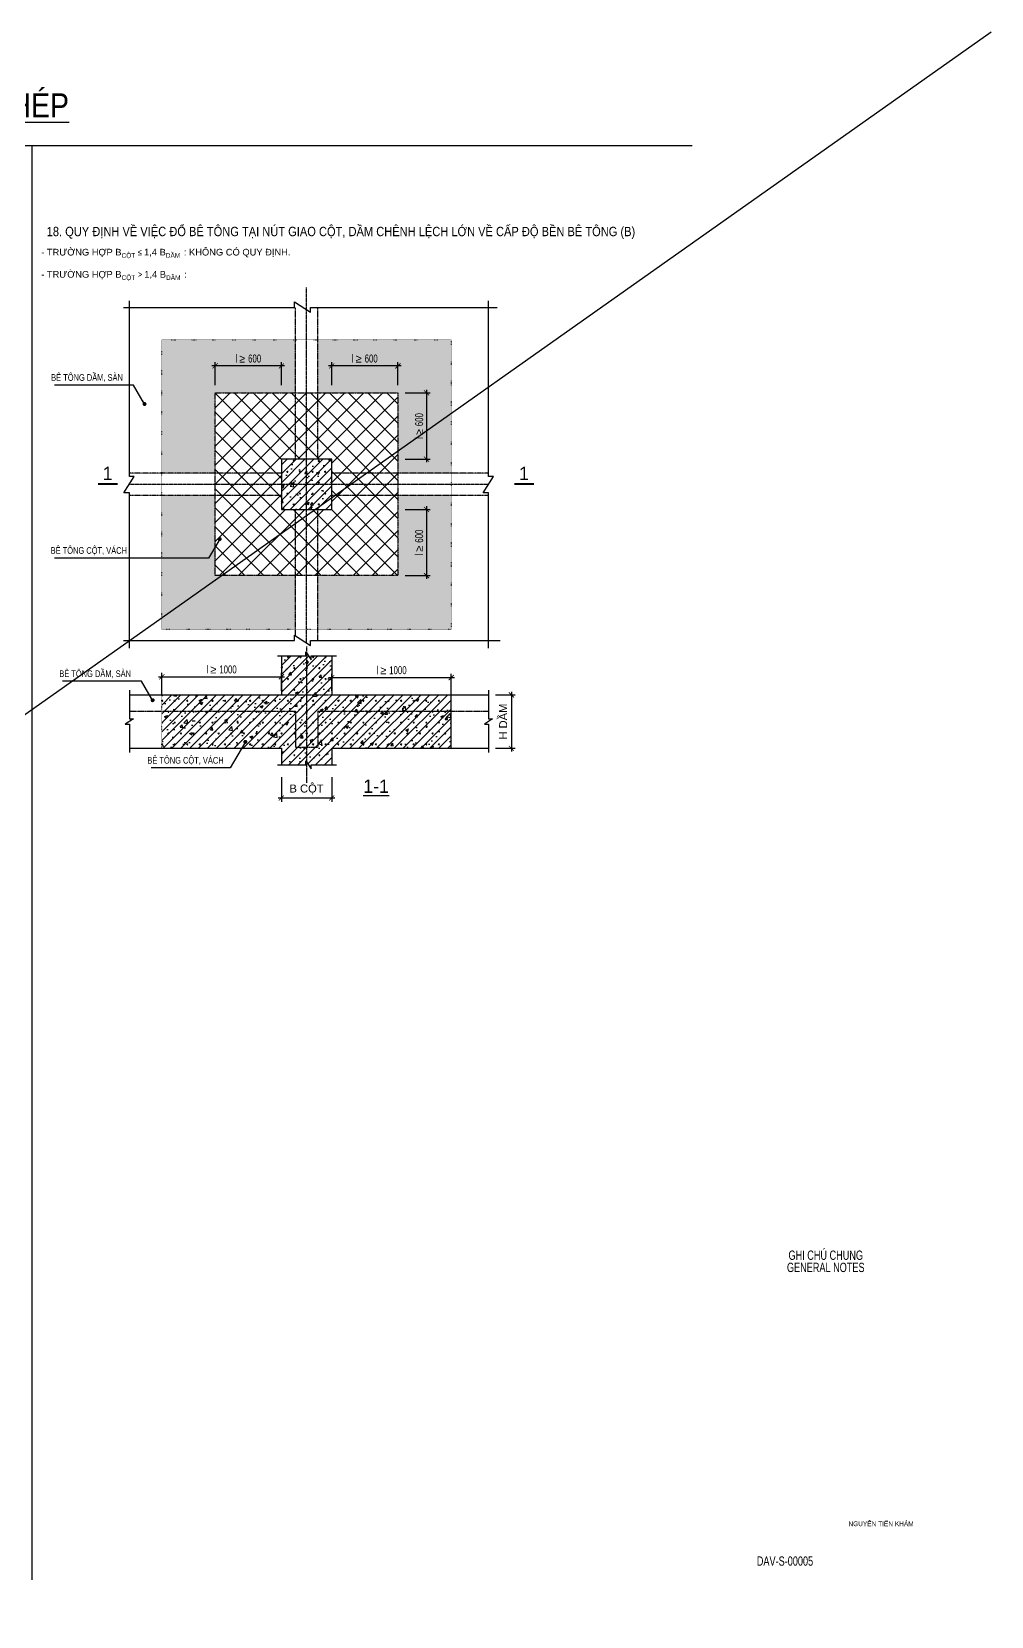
# Model space of a CAD drawing. Header units: millimetres. Extents: x -241424 to 696054, y -125618 to 93710.
# Drawn here: x 249154 to 285126, y -3 to 59397 of the extents above; entities that cross this region are included whole.
import ezdxf
from ezdxf.enums import TextEntityAlignment as Align

# ---------------------------------------------------------------- set-up
doc = ezdxf.new("R2010")
doc.units = ezdxf.units.MM
doc.header["$LTSCALE"] = 7
doc.header["$PDMODE"] = 3
for name, pattern in [('CENTER2', [1.125, 0.75, -0.125, 0.125, -0.125]), ('DOT', [0.25, 0, -0.25]), ('HIDDEN', [0.375, 0.25, -0.125])]:
    doc.linetypes.add(name, pattern=pattern)
doc.layers.get('0').update_dxf_attribs({"linetype": 'CONTINUOUS'})
doc.layers.get('Defpoints').update_dxf_attribs({"color": 6, "linetype": 'CONTINUOUS'})
for name, color, linetype in [('CDC -TEXT KHUNG', 7, 'CONTINUOUS'), ('CDC_01_AXIS', 160, 'CENTER2'), ('CDC_02_DIM', 1, 'CONTINUOUS'), ('CDC_03_BORDER', 3, 'CONTINUOUS'), ('CDC_04_HIDDEN', 8, 'HIDDEN'), ('CDC_06_TEXT', 2, 'CONTINUOUS'), ('CDC_09_COLUMN', 4, 'CONTINUOUS'), ('CDC_10_HATCH', 251, 'CONTINUOUS'), ('CDC_11_NOTE', 8, 'CONTINUOUS')]:
    doc.layers.add(name, color=color, linetype=linetype)
doc.layers.add('KCS_Plotter', color=11, linetype='CONTINUOUS', plot=False)
doc.styles.add('ARIAL', font='arial.ttf')
doc.styles.add('AVANTH-KT', font='')
doc.styles.add('BIGTEXT', font='arial.ttf', dxfattribs={"width": 0.7})
doc.styles.add('KCS_SMTEXT', font='arial.ttf', dxfattribs={"width": 0.7})
doc.styles.add('KT CDC', font='arial.ttf', dxfattribs={"width": 0.85, "height": 200})
doc.styles.add('SMTEXT', font='arial.ttf', dxfattribs={"width": 0.75})
doc.styles.add('VNAVANTH', font='', dxfattribs={"width": 0.95})
doc.styles.get('AVANTH-KT').set_extended_font_data('.VnAvantH')
doc.styles.get('VNAVANTH').set_extended_font_data('.VnAvantH')
doc.dimstyles.new('Copy of KCS_DIM100', dxfattribs={"dimscale": 4.8, "dimtxt": 62.5, "dimasz": 40, "dimexe": 30, "dimexo": 0, "dimgap": 25, "dimtad": 1, "dimdec": 0, "dimzin": 13, "dimdsep": 46, "dimtxsty": 'KCS_SMTEXT', "dimblk": 'ARCHTICK', "dimcen": 0, "dimdle": 25, "dimclrd": 1, "dimclre": 1, "dimclrt": 2, "dimadec": 0, "dimazin": 0, "dimtfac": 1, "dimtdec": 0, "dimtix": 1, "dimtmove": 2, "dimatfit": 3, "dimfxl": 1, "dimtolj": 1, "dimtzin": 13, "dimarcsym": 0})
doc.dimstyles.new('DIM1-25', dxfattribs={"dimscale": 1.2, "dimtxt": 250, "dimasz": 125, "dimexe": 125, "dimexo": 0.06, "dimgap": 100, "dimtad": 1, "dimdec": 0, "dimzin": 0, "dimdsep": 46, "dimtxsty": 'ARIAL', "dimblk": 'ARCHTICK', "dimcen": 100, "dimdle": 125, "dimclrd": 256, "dimclre": 1, "dimclrt": 2, "dimadec": 0, "dimazin": 0, "dimtfac": 1, "dimtdec": 0, "dimtix": 1, "dimtmove": 2, "dimatfit": 0, "dimfxl": 1, "dimtolj": 1, "dimtzin": 0, "dimarcsym": 0})

# ---------------------------------------------------------------- blocks, each defined once
blk = doc.blocks.new('_ArchTick')
at = {"color": 0, "linetype": 'ByBlock', "const_width": 0.15}
blk.add_lwpolyline([(-0.5, -0.5), (0.5, 0.5)], dxfattribs=at)
blk = doc.blocks.new('*D738')
at = {"layer": 'CDC_02_DIM', "color": 1, "lineweight": -2, "transparency": 16777216}
for p, q in [((263953, 41609), (263953, 38887)), ((263149, 41489), (264097, 41489)), ((263149, 39007), (264097, 39007))]:
    blk.add_line(p, q, dxfattribs=at)
at = {"layer": 'Defpoints', "color": 0, "transparency": 16777216}
for p in [(263149, 41489), (263149, 39007), (263953, 39007)]:
    blk.add_point(p, dxfattribs=at)
at = {"layer": 'CDC_02_DIM', "color": 1, "lineweight": -2, "transparency": 16777216, "xscale": 192, "yscale": 192, "zscale": 192}
for p, rotation in [((263953, 41489), 90), ((263953, 39007), 270)]:
    blk.add_blockref('_ArchTick', p, dxfattribs=dict(at, rotation=rotation))
at = {"layer": 'CDC_02_DIM', "color": 2, "transparency": 16777216, "insert": (263680, 40248), "char_height": 300, "attachment_point": 5, "rotation": 90, "style": 'KCS_SMTEXT'}
blk.add_mtext('\\A1;l {\\fSymbol|b0|i0|c2|p18;\\W1;³ }600', dxfattribs=at)
blk = doc.blocks.new('*D739')
at = {"layer": 'CDC_02_DIM', "color": 1, "lineweight": -2, "transparency": 16777216}
for p, q in [((263149, 45857), (264097, 45857)), ((263953, 45977), (263953, 43255)), ((263149, 43375), (264097, 43375))]:
    blk.add_line(p, q, dxfattribs=at)
at = {"layer": 'Defpoints', "color": 0, "transparency": 16777216}
for p in [(263149, 45857), (263149, 43375), (263953, 43375)]:
    blk.add_point(p, dxfattribs=at)
at = {"layer": 'CDC_02_DIM', "color": 1, "lineweight": -2, "transparency": 16777216, "xscale": 192, "yscale": 192, "zscale": 192}
for p, rotation in [((263953, 45857), 90), ((263953, 43375), 270)]:
    blk.add_blockref('_ArchTick', p, dxfattribs=dict(at, rotation=rotation))
at = {"layer": 'CDC_02_DIM', "color": 2, "transparency": 16777216, "insert": (263680, 44616), "char_height": 300, "attachment_point": 5, "rotation": 90, "style": 'KCS_SMTEXT'}
blk.add_mtext('\\A1;l {\\fSymbol|b0|i0|c2|p18;\\W1;³ }600', dxfattribs=at)
blk = doc.blocks.new('*D740')
at = {"layer": 'CDC_02_DIM', "color": 1, "lineweight": -2, "transparency": 16777216}
for p, q in [((256032, 46149), (256032, 47014)), ((258514, 46149), (258514, 47014)), ((258634, 46870), (255912, 46870))]:
    blk.add_line(p, q, dxfattribs=at)
at = {"layer": 'Defpoints', "color": 0, "transparency": 16777216}
for p in [(256032, 46870), (256032, 46149), (258514, 46149)]:
    blk.add_point(p, dxfattribs=at)
at = {"layer": 'CDC_02_DIM', "color": 1, "lineweight": -2, "transparency": 16777216, "xscale": 192, "yscale": 192, "zscale": 192, "rotation": 180}
blk.add_blockref('_ArchTick', (256032, 46870), dxfattribs=at)
at = {"layer": 'CDC_02_DIM', "color": 1, "lineweight": -2, "transparency": 16777216, "xscale": 192, "yscale": 192, "zscale": 192}
blk.add_blockref('_ArchTick', (258514, 46870), dxfattribs=at)
at = {"layer": 'CDC_02_DIM', "color": 2, "transparency": 16777216, "insert": (257273, 47144), "char_height": 300, "attachment_point": 5, "style": 'KCS_SMTEXT'}
blk.add_mtext('\\A1;l {\\fSymbol|b0|i0|c2|p18;\\W1;³ }600', dxfattribs=at)
blk = doc.blocks.new('*D741')
at = {"layer": 'CDC_02_DIM', "color": 1, "lineweight": -2, "transparency": 16777216}
for p, q in [((260400, 46149), (260400, 47014)), ((262882, 46149), (262882, 47014)), ((263002, 46870), (260280, 46870))]:
    blk.add_line(p, q, dxfattribs=at)
at = {"layer": 'Defpoints', "color": 0, "transparency": 16777216}
for p in [(260400, 46870), (260400, 46149), (262882, 46149)]:
    blk.add_point(p, dxfattribs=at)
at = {"layer": 'CDC_02_DIM', "color": 1, "lineweight": -2, "transparency": 16777216, "xscale": 192, "yscale": 192, "zscale": 192, "rotation": 180}
blk.add_blockref('_ArchTick', (260400, 46870), dxfattribs=at)
at = {"layer": 'CDC_02_DIM', "color": 1, "lineweight": -2, "transparency": 16777216, "xscale": 192, "yscale": 192, "zscale": 192}
blk.add_blockref('_ArchTick', (262882, 46870), dxfattribs=at)
at = {"layer": 'CDC_02_DIM', "color": 2, "transparency": 16777216, "insert": (261641, 47144), "char_height": 300, "attachment_point": 5, "style": 'KCS_SMTEXT'}
blk.add_mtext('\\A1;l {\\fSymbol|b0|i0|c2|p18;\\W1;³ }600', dxfattribs=at)
blk = doc.blocks.new('*D734')
at = {"layer": 'CDC_02_DIM', "color": 1, "lineweight": -2, "transparency": 16777216}
for p, q in [((260280, 35188), (265003, 35188)), ((260400, 34691), (260400, 35332)), ((264883, 34537), (264883, 35332))]:
    blk.add_line(p, q, dxfattribs=at)
at = {"layer": 'Defpoints', "color": 0, "transparency": 16777216}
for p in [(264883, 35188), (260400, 34691), (264883, 34537)]:
    blk.add_point(p, dxfattribs=at)
at = {"layer": 'CDC_02_DIM', "color": 1, "lineweight": -2, "transparency": 16777216, "xscale": 192, "yscale": 192, "zscale": 192, "rotation": 180}
blk.add_blockref('_ArchTick', (260400, 35188), dxfattribs=at)
at = {"layer": 'CDC_02_DIM', "color": 1, "lineweight": -2, "transparency": 16777216, "xscale": 192, "yscale": 192, "zscale": 192}
blk.add_blockref('_ArchTick', (264883, 35188), dxfattribs=at)
at = {"layer": 'CDC_02_DIM', "color": 2, "transparency": 16777216, "insert": (262642, 35461), "char_height": 300, "attachment_point": 5, "style": 'KCS_SMTEXT'}
blk.add_mtext('\\A1;l {\\fSymbol|b0|i0|c2|p18;\\W1;³ }1000', dxfattribs=at)
blk = doc.blocks.new('*D735')
at = {"layer": 'CDC_02_DIM', "color": 1, "lineweight": -2, "transparency": 16777216}
for p, q in [((253911, 35216), (258634, 35216)), ((254031, 34537), (254031, 35360)), ((258514, 34691), (258514, 35360))]:
    blk.add_line(p, q, dxfattribs=at)
at = {"layer": 'Defpoints', "color": 0, "transparency": 16777216}
for p in [(258514, 35216), (254031, 34537), (258514, 34691)]:
    blk.add_point(p, dxfattribs=at)
at = {"layer": 'CDC_02_DIM', "color": 1, "lineweight": -2, "transparency": 16777216, "xscale": 192, "yscale": 192, "zscale": 192, "rotation": 180}
blk.add_blockref('_ArchTick', (254031, 35216), dxfattribs=at)
at = {"layer": 'CDC_02_DIM', "color": 1, "lineweight": -2, "transparency": 16777216, "xscale": 192, "yscale": 192, "zscale": 192}
blk.add_blockref('_ArchTick', (258514, 35216), dxfattribs=at)
at = {"layer": 'CDC_02_DIM', "color": 2, "transparency": 16777216, "insert": (256273, 35489), "char_height": 300, "attachment_point": 5, "style": 'KCS_SMTEXT'}
blk.add_mtext('\\A1;l {\\fSymbol|b0|i0|c2|p18;\\W1;³ }1000', dxfattribs=at)
blk = doc.blocks.new('*D736')
at = {"layer": 'CDC_02_DIM', "color": 1, "lineweight": -2, "transparency": 16777216}
for p, q in [((258514, 31457), (258514, 30529)), ((260400, 31457), (260400, 30529)), ((258394, 30673), (260520, 30673))]:
    blk.add_line(p, q, dxfattribs=at)
at = {"layer": 'Defpoints', "color": 0, "transparency": 16777216}
for p in [(258514, 31457), (260400, 31457), (260400, 30673)]:
    blk.add_point(p, dxfattribs=at)
at = {"layer": 'CDC_02_DIM', "color": 1, "lineweight": -2, "transparency": 16777216, "xscale": 192, "yscale": 192, "zscale": 192, "rotation": 180}
blk.add_blockref('_ArchTick', (258514, 30673), dxfattribs=at)
at = {"layer": 'CDC_02_DIM', "color": 1, "lineweight": -2, "transparency": 16777216, "xscale": 192, "yscale": 192, "zscale": 192}
blk.add_blockref('_ArchTick', (260400, 30673), dxfattribs=at)
at = {"layer": 'CDC_02_DIM', "color": 2, "transparency": 16777216, "insert": (259457, 30994), "char_height": 300, "attachment_point": 5, "style": 'KCS_SMTEXT'}
blk.add_mtext('\\A1;{\\W1;B CỘT}', dxfattribs=at)
blk = doc.blocks.new('*D737')
at = {"layer": 'CDC_02_DIM', "color": 1, "lineweight": -2, "transparency": 16777216}
for p, q in [((266539, 34537), (267279, 34537)), ((267135, 34657), (267135, 32416)), ((266539, 32536), (267279, 32536))]:
    blk.add_line(p, q, dxfattribs=at)
at = {"layer": 'Defpoints', "color": 0, "transparency": 16777216}
for p in [(266539, 34537), (266539, 32536), (267135, 32536)]:
    blk.add_point(p, dxfattribs=at)
at = {"layer": 'CDC_02_DIM', "color": 1, "lineweight": -2, "transparency": 16777216, "xscale": 192, "yscale": 192, "zscale": 192}
for p, rotation in [((267135, 34537), 90), ((267135, 32536), 270)]:
    blk.add_blockref('_ArchTick', p, dxfattribs=dict(at, rotation=rotation))
at = {"layer": 'CDC_02_DIM', "color": 2, "transparency": 16777216, "insert": (266827, 33536), "char_height": 300, "attachment_point": 5, "rotation": 90, "style": 'KCS_SMTEXT'}
blk.add_mtext('\\A1;{\\W1;H DẦM}', dxfattribs=at)

msp = doc.modelspace()

# ---------------------------------------------------------------- hatches: boundary and pattern name
at = {"layer": 'CDC_04_HIDDEN', "linetype": 'DOT'}
h = msp.add_hatch(dxfattribs=at)
h.set_pattern_fill('MUDST', color=256, scale=500, style=0)
h.set_pattern_definition([(0, (259457.23, 42415.15), (250, 125), [125, -125, 0, -125, 0, -125])])
h.paths.add_polyline_path([(256032.4, 45856.7), (259038.3, 45856.7), (259038.3, 47840.9), (254031.4, 47840.9), (254031.4, 42850.9), (256032.4, 42850.9)])
h.paths.add_polyline_path([(259876.2, 47840.9), (259876.2, 45856.7), (262882, 45856.7), (262882, 42850.9), (264883, 42850.9), (264883, 47840.9)])
h.paths.add_polyline_path([(264883, 42013), (262882, 42013), (262882, 39007.2), (259876.2, 39007.2), (259876.2, 36989.4), (264883, 36989.4)])
h.paths.add_polyline_path([(259038.3, 36989.4), (259038.3, 39007.2), (256032.4, 39007.2), (256032.4, 42013), (254031.4, 42013), (254031.4, 36989.4)])
h.paths.add_polyline_path([(256700.6, 46823.8), (257840.7, 46823.8), (257840.7, 47516.4), (256700.6, 47516.4)], flags=24)
h.paths.add_polyline_path([(263999.6, 44043.6), (263999.6, 45183.6), (263306.9, 45183.6), (263306.9, 44043.6)], flags=24)
h.paths.add_polyline_path([(261068.7, 46823.8), (262208.7, 46823.8), (262208.7, 47516.4), (261068.7, 47516.4)], flags=24)
h.paths.add_polyline_path([(263999.6, 39675.6), (263999.6, 40815.6), (263306.9, 40815.6), (263306.9, 39675.6)], flags=24)
at = {"layer": 'CDC_10_HATCH'}
h = msp.add_hatch(dxfattribs=at)
h.set_pattern_fill('ANSI37', color=256, scale=4050.539977, style=0)
h.set_pattern_definition([(45, (-686001.7, 79224.16), (-358.02054, 358.02054), []), (135, (-686001.7, 79224.16), (-358.02054, -358.02054), [])])
h.paths.add_polyline_path([(262882, 45856.7), (256032.4, 45856.7), (256032.4, 39007.2), (262882, 39007.2)])
h.paths.add_polyline_path([(258513.6, 43375.2), (260400, 43375.2), (260400, 41488.7), (258513.6, 41488.7)])
at = {"layer": 'CDC_10_HATCH', "ltscale": 30}
h = msp.add_hatch(dxfattribs=at)
h.set_pattern_fill('BETONG', color=256, scale=157.202911, style=0, pattern_type=2)
h.set_pattern_definition([(0, (-1112235.1, 45337.1), (0, 816.8503), [19.65036, -451.95837]), (0, (-1112235.1, 45371.14), (0, 816.8503), [19.65036, -451.95837]), (120, (-1112235.1, 45337.1), (-707.4131, -408.42514), [19.65036, -451.95837]), (120, (-1112205.6, 45354.1), (-707.4131, -408.42514), [19.65036, -451.95837]), (0, (-1111999.3, 45745.5), (0, 816.8503), [19.65036, -451.95837]), (0, (-1111999.3, 45779.6), (0, 816.8503), [19.65036, -451.95837]), (120, (-1111999.3, 45745.5), (-707.4131, -408.42514), [19.65036, -451.95837]), (120, (-1111969.8, 45762.55), (-707.4131, -408.42514), [19.65036, -451.95837]), (60, (-1112215.4, 45337.1), (-707.4131, 408.42514), [19.65036, -451.95837]), (60, (-1112244.9, 45354.1), (-707.4131, 408.42514), [19.65036, -451.95837]), (60, (-1111979.6, 44928.7), (-707.4131, 408.42514), [19.65036, -451.95837]), (60, (-1112009.1, 44945.7), (-707.4131, 408.42514), [19.65036, -451.95837]), (45, (-1112235.07, 45337.1), (-166.738867, 166.738867), []), (50, (-1112235.1, 45337.1), (1127.5539, -98.6482), [117.9022, -1296.924]), (355, (-1112235.1, 45337.1), (-218.1211, 1182.4679), [94.3217, -1037.5392]), (100.4514, (-1112141.1, 45328.9), (909.4336, 1083.819), [100.2014, -1102.2158]), (46.1842, (-1112235, 45651.5), (1677.734, -260.2007), [176.8533, -1945.386]), (96.6356, (-1112095.3, 45629.8), (1469.317, 1531.3417), [150.3022, -1653.3235]), (351.1842, (-1112235, 45651.5), (1469.3158, 1531.3428), [141.4826, -1556.3088]), (21, (-1112077.9, 45572.9), (938.35526, -632.9286), [117.9022, -1296.924]), (326, (-1112077.9, 45572.9), (382.4988, 1139.957), [94.3217, -1037.5392]), (71.4514, (-1111999.7, 45520.2), (1320.8544, 507.0273), [100.2014, -1102.2158]), (37.5, (-1112235.07, 45337.1), (19.11565, 523.31883), [0, -1024.96298, 0, -1053.2595, 0, -1041.4693]), (7.5, (-1112235.07, 45337.1), (413.55297, 620.0267), [0, -600.51512, 0, -1001.38254, 0, -396.93735]), (327.5, (-1112585.63, 45337.1), (839.18441, -35.45691), [0, -393.00728, 0, -1226.1827, 0, -1627.05013]), (317.5, (-1112742.8, 45337.1), (916.78564, 157.36795), [0, -510.90946, 0, -814.3111, 0, -1155.4414])])
h.paths.add_polyline_path([(259456.8, 43375.2), (258513.6, 43375.2), (258513.6, 42432), (259456.8, 42432)])
h.paths.add_polyline_path([(260400, 43375.2), (259456.8, 43375.2), (259456.8, 42432), (260400, 42432)])
h.paths.add_polyline_path([(260400, 42432), (259456.8, 42432), (259456.8, 41488.7), (260400, 41488.7)])
h.paths.add_polyline_path([(259456.8, 42432), (258513.6, 42432), (258513.6, 41488.7), (259456.8, 41488.7)])
h = msp.add_hatch(dxfattribs=at)
h.set_pattern_fill('BETONG', color=256, scale=157.202911, style=0, pattern_type=2)
h.set_pattern_definition([(0, (-484268.5, 28174.4), (0, 816.8503), [19.65036, -451.95837]), (0, (-484268.5, 28208.5), (0, 816.8503), [19.65036, -451.95837]), (120, (-484268.5, 28174.4), (-707.4131, -408.4251), [19.65036, -451.95837]), (120, (-484239, 28191.46), (-707.4131, -408.4251), [19.65036, -451.95837]), (0, (-484032.7, 28582.9), (0, 816.8503), [19.65036, -451.95837]), (0, (-484032.7, 28616.9), (0, 816.8503), [19.65036, -451.95837]), (120, (-484032.7, 28582.9), (-707.4131, -408.4251), [19.65036, -451.95837]), (120, (-484003.2, 28599.9), (-707.4131, -408.4251), [19.65036, -451.95837]), (60, (-484248.8, 28174.4), (-707.4131, 408.4251), [19.65036, -451.95837]), (60, (-484278.3, 28191.46), (-707.4131, 408.4251), [19.65036, -451.95837]), (60, (-484013, 27766), (-707.4131, 408.4251), [19.65036, -451.95837]), (60, (-484042.5, 27783), (-707.4131, 408.4251), [19.65036, -451.95837]), (45, (-484268.47, 28174.44), (-166.73887, 166.73887), []), (50, (-484268.5, 28174.4), (1127.5539, -98.6482), [117.9022, -1296.924]), (355, (-484268.5, 28174.4), (-218.1211, 1182.468), [94.3217, -1037.5392]), (100.4514, (-484174.5, 28166.2), (909.4336, 1083.819), [100.2014, -1102.2158]), (46.1842, (-484268.5, 28488.8), (1677.734, -260.2007), [176.8533, -1945.386]), (96.6356, (-484128.7, 28467.2), (1469.317, 1531.3417), [150.302, -1653.3235]), (351.1842, (-484268.5, 28488.8), (1469.3158, 1531.343), [141.4826, -1556.309]), (21, (-484111.3, 28410.2), (938.3553, -632.9286), [117.9022, -1296.924]), (326, (-484111.3, 28410.2), (382.4988, 1139.957), [94.3217, -1037.5392]), (71.4514, (-484033.1, 28357.5), (1320.8544, 507.0273), [100.2014, -1102.2158]), (37.5, (-484268.47, 28174.44), (19.11565, 523.31883), [0, -1024.963, 0, -1053.2595, 0, -1041.4693]), (7.5, (-484268.5, 28174.44), (413.55297, 620.0267), [0, -600.5151, 0, -1001.38254, 0, -396.93735]), (327.5, (-484619.03, 28174.44), (839.1844, -35.45691), [0, -393.0073, 0, -1226.1827, 0, -1627.05013]), (317.5, (-484776.24, 28174.44), (916.78564, 157.36795), [0, -510.9095, 0, -814.3111, 0, -1155.4414])])
h.paths.add_polyline_path([(259038.3, 33929.7), (259038.3, 32574.5), (259456.8, 32574.5), (259456.8, 34536.7), (258513.6, 34536.7), (254031.4, 34536.7), (254031.4, 34263.9), (254031.4, 33929.7)])
h.paths.add_polyline_path([(254031.4, 33929.7), (254031.4, 33681.2), (254031.4, 33340.1), (254031.4, 32892.8), (254031.4, 32535.7), (258513.6, 32535.7), (258513.6, 31919.8), (259429, 31919.8), (259429, 32069.8), (259456.8, 32028), (259456.8, 32574.5), (259038.3, 32574.5), (259038.3, 33929.7)])
h.paths.add_polyline_path([(259876.2, 32574.5), (259456.8, 32574.5), (259456.8, 32028), (259629.1, 31769.7), (259629.1, 31919.8), (260400, 31919.8), (260400, 32535.7), (264883, 32535.7), (264883, 32892.8), (264883, 33340.1), (264883, 33681.2), (264883, 33929.7), (259876.2, 33929.7)])
h.paths.add_polyline_path([(264883, 33929.7), (264883, 34185.7), (264883, 34536.7), (260400, 34536.7), (259456.8, 34536.7), (259456.8, 32574.5), (259876.2, 32574.5), (259876.2, 33929.7)])
h.paths.add_polyline_path([(259456.8, 34536.7), (260400, 34536.7), (260400, 36002.9), (259629.1, 36002.9), (259629.1, 35852.9), (259456.8, 36111.2)])
h.paths.add_polyline_path([(258513.6, 34536.7), (259456.8, 34536.7), (259456.8, 36111.2), (259429, 36153), (259429, 36002.9), (258513.6, 36002.9)])

# ---------------------------------------------------------------- linework, layer by layer
at = {"layer": 'CDC_01_AXIS', "ltscale": 1.25}
for p, q in [((259457.2, 36485.6), (259457.2, 49809.9)), ((252815.5, 42432), (266279.4, 42432)), ((259456.8, 36356.6), (259456.8, 31244.2))]:
    msp.add_line(p, q, dxfattribs=at)
at = {"layer": 'CDC_02_DIM'}
msp.add_line((264883, 32535.7), (264883, 34536.7), dxfattribs=at)
for points in [[(252814.6, 36293.7), (252814.6, 42109.9), (252612.7, 42109.9), (252997.1, 42720.4), (252814.6, 42720.4), (252814.6, 49313)], [(266278.5, 36293.7), (266278.5, 42109.9), (266076.6, 42109.9), (266461, 42720.4), (266278.5, 42720.4), (266278.5, 49313)], [(252597.4, 49064.4), (258999.7, 49064.4), (258999.7, 49266.4), (259610.2, 48881.9), (259610.2, 49064.4), (266597.3, 49064.4)], [(252597.4, 36571.8), (258999.7, 36571.8), (258999.7, 36773.7), (259610.2, 36389.3), (259610.2, 36571.8), (266716, 36571.8)], [(258367, 36002.9), (259429, 36002.9), (259429, 36153), (259629.1, 35852.9), (259629.1, 36002.9), (260583.3, 36002.9)], [(252814.6, 34709.6), (252814.6, 33639.7), (252964.7, 33639.7), (252664.5, 33439.6), (252814.6, 33439.6), (252814.6, 32377.6)], [(266278.5, 34709.6), (266278.5, 33639.7), (266428.6, 33639.7), (266128.5, 33439.6), (266278.5, 33439.6), (266278.5, 32377.6)], [(258367, 31919.8), (259429, 31919.8), (259429, 32069.8), (259629.1, 31769.7), (259629.1, 31919.8), (260583.3, 31919.8)]]:
    msp.add_lwpolyline(points, dxfattribs=at)
at = {"layer": 'CDC_03_BORDER'}
for p, q in [((273914, 55115.3), (202526, 55115.3)), ((249154.4, 55115.3), (249154.4, 1362.7)), ((258513.6, 36002.9), (258513.6, 34536.7)), ((260400, 36002.9), (260400, 34536.7)), ((252814.6, 34536.7), (258513.6, 34536.7)), ((260400, 34536.7), (266278.5, 34536.7)), ((252814.6, 32535.7), (258513.6, 32535.7)), ((258513.6, 32535.7), (258513.6, 31919.8)), ((260400, 32535.7), (266278.5, 32535.7)), ((260400, 32535.7), (260400, 31919.8))]:
    msp.add_line(p, q, dxfattribs=at)
at = {"layer": 'CDC_03_BORDER', "const_width": 64}
for points in [[(251643.7, 42443.1), (252380.7, 42443.1)], [(267252.1, 42443.1), (267989.1, 42443.1)]]:
    msp.add_lwpolyline(points, dxfattribs=at)
at = {"layer": 'CDC_04_HIDDEN'}
for p, q in [((259038.3, 43375.2), (259038.3, 49064.4)), ((259876.2, 43375.2), (259876.2, 49064.4)), ((258513.6, 42850.9), (252814.6, 42850.9)), ((266278.5, 42850.9), (260400, 42850.9)), ((258513.6, 42013), (252814.6, 42013)), ((266278.5, 42013), (260400, 42013)), ((259038.3, 36749.4), (259038.3, 41488.7)), ((259876.2, 36571.8), (259876.2, 41488.7)), ((258513.6, 34536.7), (260400, 34536.7)), ((252814.6, 33929.7), (259038.3, 33929.7)), ((259038.3, 33929.7), (259038.3, 32574.5)), ((259876.2, 33929.7), (259876.2, 32574.5)), ((259876.2, 33929.7), (266278.5, 33929.7)), ((259038.3, 32574.5), (259876.2, 32574.5))]:
    msp.add_line(p, q, dxfattribs=at)
at = {"layer": 'CDC_04_HIDDEN', "linetype": 'DOT'}
msp.add_line((254031.4, 32535.7), (254031.4, 34536.7), dxfattribs=at)
msp.add_lwpolyline([(254031.4, 47840.9), (264883, 47840.9), (264883, 36989.4), (254031.4, 36989.4)], close=True, dxfattribs=at)
at = {"layer": 'CDC_04_HIDDEN'}
msp.add_lwpolyline([(256032.4, 45856.7), (262882, 45856.7), (262882, 39007.2), (256032.4, 39007.2)], close=True, dxfattribs=at)
at = {"layer": 'CDC_09_COLUMN'}
msp.add_lwpolyline([(258513.6, 41488.7), (260400, 41488.7), (260400, 43375.2), (258513.6, 43375.2)], close=True, dxfattribs=at)
at = {"layer": 'KCS_Plotter'}
msp.add_line((201026, -2.5), (285126, 59397.5), dxfattribs=at)

# ---------------------------------------------------------------- texts
at = {"layer": 'CDC -TEXT KHUNG', "style": 'KT CDC', "width": 0.85}
msp.add_text('NGUYỄN TIẾN KHẢM', height=180, dxfattribs=at).set_placement((279770.2, 3376))
at = {"layer": 'CDC_02_DIM', "color": 2, "char_height": 250, "attachment_point": 5, "style": 'KCS_SMTEXT'}
for s, insert in [('\\A1;BÊ TÔNG DẦM, SÀN', (251229.7, 46412)), ('\\A1;BÊ TÔNG CỘT, VÁCH', (251295.5, 39922.9)), ('\\A1;BÊ TÔNG DẦM, SÀN', (251533.6, 35309.5)), ('\\A1;BÊ TÔNG CỘT, VÁCH', (254920.2, 32057.6))]:
    msp.add_mtext(s, dxfattribs=dict(at, insert=insert))
at = {"layer": 'CDC_06_TEXT', "style": 'ARIAL', "width": 0.85}
msp.add_text('%%UCẤU TẠO CHUNG PHẦN BÊ TÔNG CỐT THÉP', height=900, dxfattribs=at).set_placement((239035.9, 56186.3), align=Align.CENTER)
at = {"layer": 'CDC_06_TEXT', "color": 4, "style": 'ARIAL', "width": 0.85}
msp.add_text('18. QUY ĐỊNH VỀ VIỆC ĐỔ BÊ TÔNG TẠI NÚT GIAO CỘT, DẦM CHÊNH LỆCH LỚN VỀ CẤP ĐỘ BỀN BÊ TÔNG (B)', height=350, dxfattribs=at).set_placement((249717, 51907.4), align=Align.MIDDLE_LEFT)
at = {"layer": 'CDC_06_TEXT'}
for s, style, p in [('1', 'AVANTH-KT', (252002, 42841.5)), ('1', 'AVANTH-KT', (267610.4, 42841.5)), ('%%U1-1', 'VNAVANTH', (262065.9, 31114.5))]:
    msp.add_text(s, height=500, dxfattribs=dict(at, style=style)).set_placement(p, align=Align.MIDDLE)
at = {"layer": 'CDC_06_TEXT', "color": 4, "style": 'BIGTEXT', "width": 0.7}
for s, p in [('GHI CHÚ CHUNG', (278920.2, 13577.2)), ('GENERAL NOTES', (278920.2, 13077.2))]:
    msp.add_text(s, height=350, dxfattribs=at).set_placement(p, align=Align.MIDDLE)
at = {"layer": 'CDC_06_TEXT', "color": 2, "linetype": 'ByBlock', "style": 'SMTEXT', "width": 0.7}
msp.add_text('DAV-S-00005', height=350, dxfattribs=at).set_placement((277391.3, 2069), align=Align.MIDDLE)
at = {"layer": 'CDC_06_TEXT', "char_height": 250, "attachment_point": 4, "style": 'ARIAL'}
for s, insert in [('\\A1;- TRƯỜNG HỢP B{\\H0.7x;\\S^ CỘT;} {\\fSymbol|b0|i0|c2|p18;\\H0.9583x;\\W0.8;£ }1,4 B{\\H0.7x;\\S^ DẦM  ;}: KHÔNG CÓ QUY ĐỊNH.', (249509.9, 51090.5)), ('\\A1;- TRƯỜNG HỢP B{\\H0.7x;\\S^ CỘT;} {\\fSymbol|b0|i0|c2|p18;\\H0.9583x;\\W0.8;> }1,4 B{\\H0.7x;\\S^ DẦM  ;}: ', (249509.9, 50258.4))]:
    msp.add_mtext(s, dxfattribs=dict(at, insert=insert))

# ---------------------------------------------------------------- dimensions: what is measured, and where the dimension line sits
at = {"layer": 'CDC_02_DIM'}
for base, p1, p2, text, picture, middle in [((256032.4, 46870.4), (258513.6, 46148.7), (256032.4, 46148.7), 'l {\\fSymbol|b0|i0|c2|p18;\\W1;³ }600', '*D740', (257273, 47143.5)), ((260400, 46870.4), (262882, 46148.7), (260400, 46148.7), 'l {\\fSymbol|b0|i0|c2|p18;\\W1;³ }600', '*D741', (261641, 47143.5)), ((258513.6, 35216.3), (254031.4, 34536.7), (258513.6, 34690.7), 'l {\\fSymbol|b0|i0|c2|p18;\\W1;³ }1000', '*D735', (256272.5, 35489.5)), ((264883, 35187.8), (260400, 34690.7), (264883, 34536.7), 'l {\\fSymbol|b0|i0|c2|p18;\\W1;³ }1000', '*D734', (262641.5, 35461)), ((260400, 30672.9), (258513.6, 31456.7), (260400, 31456.7), '{\\W1;B CỘT}', '*D736', (259456.8, 30994))]:
    dim = msp.add_linear_dim(base=base, p1=p1, p2=p2, text=text, dimstyle='Copy of KCS_DIM100', dxfattribs=at)
    dim.commit()
    dim.dimension.update_dxf_attribs({"geometry": picture, "text_midpoint": middle})
for base, p1, p2, text, picture, middle in [((263953, 43375.2), (263149.1, 45856.7), (263149.1, 43375.2), 'l {\\fSymbol|b0|i0|c2|p18;\\W1;³ }600', '*D739', (263679.8, 44616)), ((263953, 39007.2), (263149.1, 41488.7), (263149.1, 39007.2), 'l {\\fSymbol|b0|i0|c2|p18;\\W1;³ }600', '*D738', (263679.8, 40248)), ((267134.7, 32535.7), (266538.5, 34536.7), (266538.5, 32535.7), '{\\W1;H DẦM}', '*D737', (266826.8, 33536.2))]:
    dim = msp.add_linear_dim(base=base, p1=p1, p2=p2, angle=90, text=text, dimstyle='Copy of KCS_DIM100', dxfattribs=at)
    dim.commit()
    dim.dimension.update_dxf_attribs({"geometry": picture, "text_midpoint": middle})

# ---------------------------------------------------------------- leaders
at = {"layer": 'CDC_11_NOTE'}
for points in [[(253383.9, 45440.6), (252969.5, 46152.9), (250003.3, 46152.9)], [(256201.9, 40376.2), (255787.4, 39663.9), (250003.3, 39663.9)], [(253687.8, 34338.2), (253273.3, 35050.5), (250307.2, 35050.5)], [(257163.6, 32777.2), (256594.2, 31798.5), (253628, 31798.5)]]:
    msp.add_leader(points, dimstyle='DIM1-25', override={"dimtxsty": 'ARIAL', "dimldrblk": 'Dot'}, dxfattribs=at)

# ---------------------------------------------------------------- next in the draw order: wipeouts: each hides what was drawn before it
msp.add_wipeout([(274216.9, 47066.3), (281593.5, 47066.3), (281593.5, 46123.2), (274216.9, 46123.2)]).dxf.layer = 'CDC_06_TEXT'

doc.saveas('drawing.dxf')
